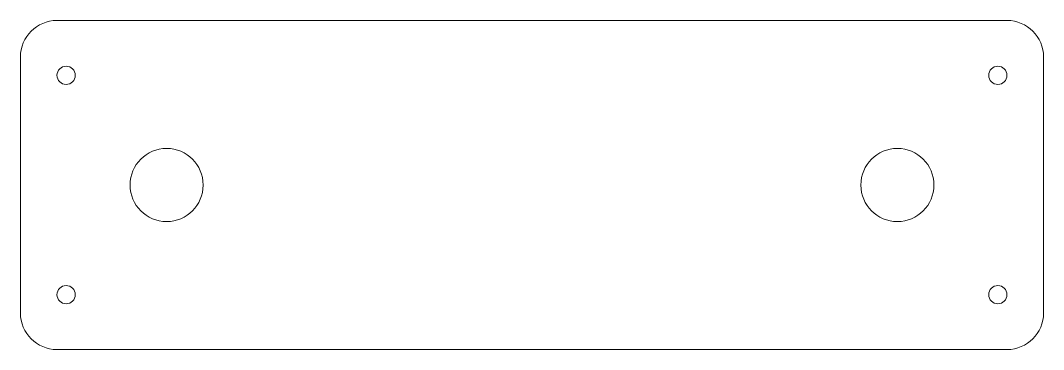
# Model space of a CAD drawing. Header units: millimetres. Extents: x -70 to 70, y -22 to 22.
import ezdxf

# ---------------------------------------------------------------- set-up
doc = ezdxf.new("R2010")
doc.units = ezdxf.units.MM

msp = doc.modelspace()

# ---------------------------------------------------------------- linework, layer by layer
at = {"color": 7, "linetype": 'Continuous', "lineweight": 15}
for p, q in [((65, 22.5), (-65, 22.5)), ((-70, 17.5), (-70, -17.5)), ((70, -17.5), (70, 17.5)), ((-65, -22.5), (65, -22.5))]:
    msp.add_line(p, q, dxfattribs=at)
for centre, radius in [((-63.75, 15), 1.25), ((63.75, 15), 1.25), ((-50, 0), 5), ((50, 0), 5), ((-63.75, -15), 1.25), ((63.75, -15), 1.25)]:
    msp.add_circle(centre, radius, dxfattribs=at)
for centre, start, end in [((-65, 17.5), 90, 180), ((65, 17.5), 0, 90), ((-65, -17.5), 180, 270), ((65, -17.5), 270, 0)]:
    msp.add_arc(centre, 5, start, end, dxfattribs=at)

doc.saveas('drawing.dxf')
